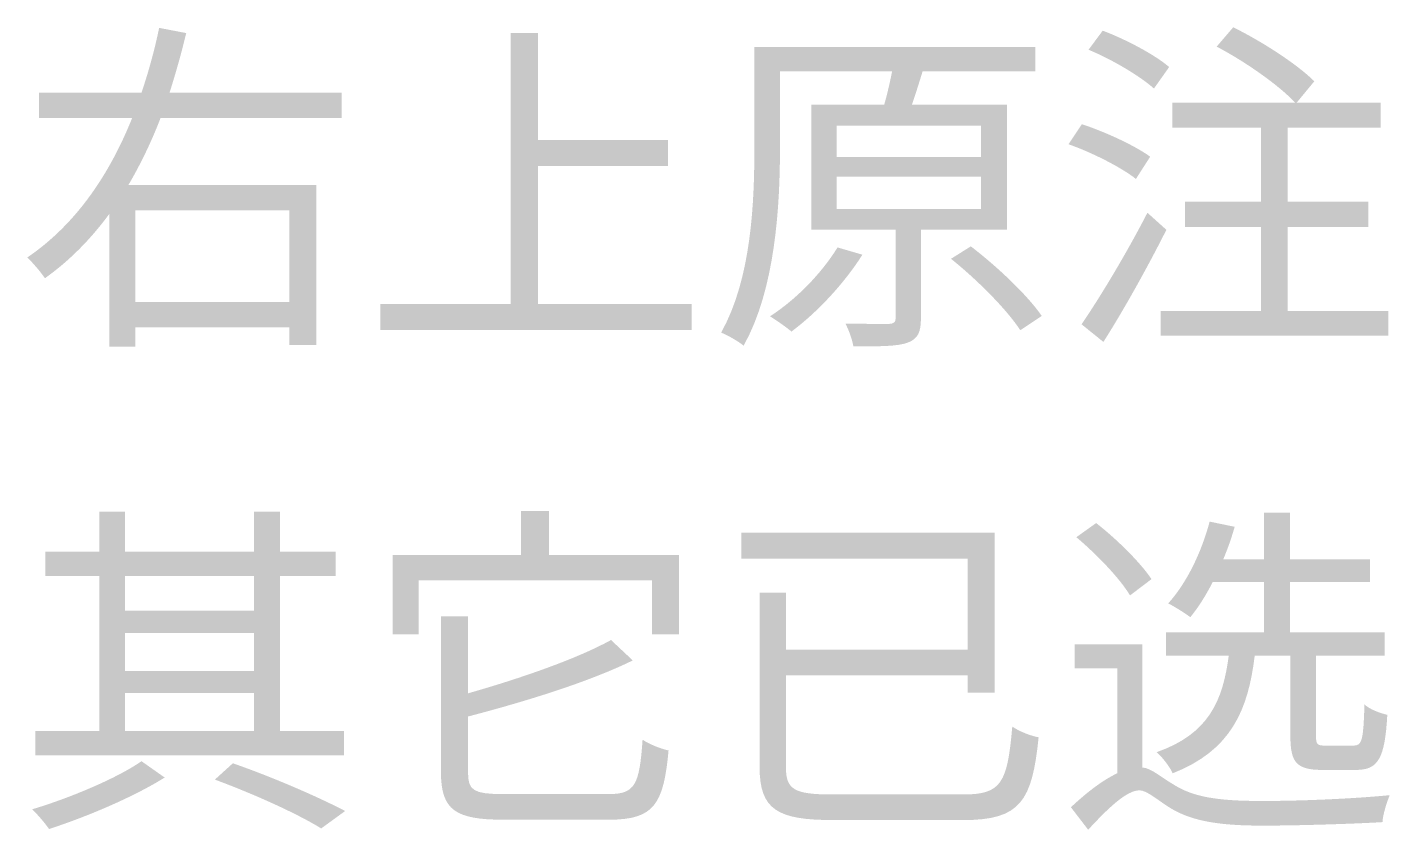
# Model space of a CAD drawing. Header units: millimetres. Extents: x -4600 to 229000, y -4300 to 19460.
# Drawn here: x 18591 to 19718, y 12172 to 12836 of the extents above; entities that cross this region are included whole.
import ezdxf

# ---------------------------------------------------------------- set-up
doc = ezdxf.new("R2010")
doc.units = ezdxf.units.MM
doc.header["$LTSCALE"] = 100
doc.layers.add('A-NOTE', color=7, linetype='Continuous', lineweight=18)

# ---------------------------------------------------------------- blocks, each defined once
blk = doc.blocks.new('A01_SHEET')
at = {"layer": 'A-NOTE'}
h = blk.add_hatch(color=256, dxfattribs=at)
edge = h.paths.add_edge_path()
edge.add_spline(control_points=[(18700.2, 12835.7), (18696.5, 12817.9), (18691.6, 12799.8), (18685.6, 12782.1)], knot_values=[0, 0, 0, 0, 1, 1, 1, 1], degree=3, periodic=0)
edge.add_line((18685.6, 12782.1), (18600.8, 12782.1))
edge.add_line((18600.8, 12782.1), (18600.8, 12761.2))
edge.add_line((18600.8, 12761.2), (18677.9, 12761.2))
edge.add_spline(control_points=[(18677.9, 12761.2), (18659.5, 12715.3), (18632, 12673.5), (18591.1, 12645.7)], knot_values=[0, 0, 0, 0, 1, 1, 1, 1], degree=3, periodic=0)
edge.add_spline(control_points=[(18591.1, 12645.7), (18595.6, 12641.4), (18602.2, 12633.7), (18605.7, 12628.5)], knot_values=[0, 0, 0, 0, 1, 1, 1, 1], degree=3, periodic=0)
edge.add_spline(control_points=[(18605.7, 12628.5), (18626.6, 12643.4), (18644.1, 12661.5), (18659, 12681.8)], knot_values=[0, 0, 0, 0, 1, 1, 1, 1], degree=3, periodic=0)
edge.add_line((18659, 12681.8), (18659, 12571.8))
edge.add_line((18659, 12571.8), (18680.5, 12571.8))
edge.add_line((18680.5, 12571.8), (18680.5, 12587.8))
edge.add_line((18680.5, 12587.8), (18807.9, 12587.8))
edge.add_line((18807.9, 12587.8), (18807.9, 12573.2))
edge.add_line((18807.9, 12573.2), (18830.3, 12573.2))
edge.add_line((18830.3, 12573.2), (18830.3, 12705.6))
edge.add_line((18830.3, 12705.6), (18674.7, 12705.6))
edge.add_spline(control_points=[(18674.7, 12705.6), (18685, 12723.1), (18693.9, 12741.7), (18701.4, 12761.2)], knot_values=[0, 0, 0, 0, 1, 1, 1, 1], degree=3, periodic=0)
edge.add_line((18701.4, 12761.2), (18851.2, 12761.2))
edge.add_line((18851.2, 12761.2), (18851.2, 12782.1))
edge.add_line((18851.2, 12782.1), (18708.8, 12782.1))
edge.add_spline(control_points=[(18708.8, 12782.1), (18714, 12798.4), (18718.6, 12814.7), (18722.6, 12831.4)], knot_values=[0, 0, 0, 0, 1, 1, 1, 1], degree=3, periodic=0)
edge.add_line((18722.6, 12831.4), (18700.2, 12835.7))
h.paths.add_polyline_path([(18680.5, 12608.8), (18680.5, 12684.7), (18807.9, 12684.7), (18807.9, 12608.8), (18680.5, 12608.8)], flags=0)
for points in [[(18991, 12831.4), (18991, 12607.3), (18883.3, 12607.3), (18883.3, 12585.8), (19140.8, 12585.8), (19140.8, 12607.3), (19013.6, 12607.3), (19013.6, 12721.3), (19121.1, 12721.3), (19121.1, 12742.8), (19013.6, 12742.8), (19013.6, 12831.4), (18991, 12831.4)], [(18893.3, 12399.6), (18893.3, 12333.9), (18914.8, 12333.9), (18914.8, 12378.4), (19107.9, 12378.4), (19107.9, 12333.9), (19130.2, 12333.9), (19130.2, 12399.6), (19022.8, 12399.6), (19022.8, 12435.9), (18999.6, 12435.9), (18999.6, 12399.6), (18893.3, 12399.6)]]:
    blk.add_hatch(color=256, dxfattribs=at).paths.add_polyline_path(points)
h = blk.add_hatch(color=256, dxfattribs=at)
edge = h.paths.add_edge_path()
edge.add_spline(control_points=[(19469.2, 12817.6), (19488.6, 12809.6), (19511.9, 12795.8), (19523.3, 12785.5)], knot_values=[0, 0, 0, 0, 1, 1, 1, 1], degree=3, periodic=0)
edge.add_line((19523.3, 12785.5), (19535.9, 12803.3))
edge.add_spline(control_points=[(19535.9, 12803.3), (19523.9, 12813.6), (19500.1, 12826.2), (19480.9, 12833.4)], knot_values=[0, 0, 0, 0, 1, 1, 1, 1], degree=3, periodic=0)
edge.add_line((19480.9, 12833.4), (19469.2, 12817.6))
h = blk.add_hatch(color=256, dxfattribs=at)
edge = h.paths.add_edge_path()
edge.add_line((19538.5, 12773.8), (19538.5, 12753.1))
edge.add_line((19538.5, 12753.1), (19611.8, 12753.1))
edge.add_line((19611.8, 12753.1), (19611.8, 12691.8))
edge.add_line((19611.8, 12691.8), (19549.1, 12691.8))
edge.add_line((19549.1, 12691.8), (19549.1, 12670.9))
edge.add_line((19549.1, 12670.9), (19611.8, 12670.9))
edge.add_line((19611.8, 12670.9), (19611.8, 12601.3))
edge.add_line((19611.8, 12601.3), (19528.8, 12601.3))
edge.add_line((19528.8, 12601.3), (19528.8, 12581))
edge.add_line((19528.8, 12581), (19717.3, 12581))
edge.add_line((19717.3, 12581), (19717.3, 12601.3))
edge.add_line((19717.3, 12601.3), (19633.9, 12601.3))
edge.add_line((19633.9, 12601.3), (19633.9, 12670.9))
edge.add_line((19633.9, 12670.9), (19700.7, 12670.9))
edge.add_line((19700.7, 12670.9), (19700.7, 12691.8))
edge.add_line((19700.7, 12691.8), (19633.9, 12691.8))
edge.add_line((19633.9, 12691.8), (19633.9, 12753.1))
edge.add_line((19633.9, 12753.1), (19711, 12753.1))
edge.add_line((19711, 12753.1), (19711, 12773.8))
edge.add_line((19711, 12773.8), (19641.4, 12773.8))
edge.add_line((19641.4, 12773.8), (19656, 12791.5))
edge.add_spline(control_points=[(19656, 12791.5), (19641.9, 12805.6), (19612.7, 12824.5), (19588.9, 12836.2)], knot_values=[0, 0, 0, 0, 1, 1, 1, 1], degree=3, periodic=0)
edge.add_line((19588.9, 12836.2), (19575.2, 12820.2))
edge.add_spline(control_points=[(19575.2, 12820.2), (19598.7, 12807.9), (19626.5, 12788.4), (19640.2, 12773.8)], knot_values=[0, 0, 0, 0, 1, 1, 1, 1], degree=3, periodic=0)
edge.add_line((19640.2, 12773.8), (19538.5, 12773.8))
h = blk.add_hatch(color=256, dxfattribs=at)
edge = h.paths.add_edge_path()
edge.add_line((19239.7, 12772.1), (19239.7, 12668.6))
edge.add_line((19239.7, 12668.6), (19309.6, 12668.6))
edge.add_line((19309.6, 12668.6), (19309.6, 12595.6))
edge.add_spline(control_points=[(19309.6, 12595.6), (19309.6, 12592.1), (19308.4, 12591), (19304.1, 12590.7)], knot_values=[0, 0, 0, 0, 1, 1, 1, 1], degree=3, periodic=0)
edge.add_spline(control_points=[(19304.1, 12590.7), (19299.8, 12590.7), (19285, 12590.7), (19268, 12591)], knot_values=[0, 0, 0, 0, 1, 1, 1, 1], degree=3, periodic=0)
edge.add_spline(control_points=[(19268, 12591), (19270.9, 12585.5), (19273.8, 12577.5), (19274.6, 12572.1)], knot_values=[0, 0, 0, 0, 1, 1, 1, 1], degree=3, periodic=0)
edge.add_spline(control_points=[(19274.6, 12572.1), (19297, 12572.1), (19311, 12572.1), (19319.6, 12575.2), (19328.2, 12578.4), (19330.5, 12584.1), (19330.5, 12595.3)], knot_values=[0, 0, 0, 0, 1, 1, 1, 2, 2, 2, 2], degree=3, periodic=0)
edge.add_line((19330.5, 12595.3), (19330.5, 12668.6))
edge.add_line((19330.5, 12668.6), (19401.8, 12668.6))
edge.add_line((19401.8, 12668.6), (19401.8, 12772.1))
edge.add_line((19401.8, 12772.1), (19323.1, 12772.1))
edge.add_spline(control_points=[(19323.1, 12772.1), (19325.9, 12780.6), (19329.1, 12790.4), (19331.9, 12799.8)], knot_values=[0, 0, 0, 0, 1, 1, 1, 1], degree=3, periodic=0)
edge.add_line((19331.9, 12799.8), (19425.3, 12799.8))
edge.add_line((19425.3, 12799.8), (19425.3, 12819.9))
edge.add_line((19425.3, 12819.9), (19192.7, 12819.9))
edge.add_line((19192.7, 12819.9), (19192.7, 12736.8))
edge.add_spline(control_points=[(19192.7, 12736.8), (19192.7, 12691.8), (19190.4, 12628.5), (19165.2, 12583.5)], knot_values=[0, 0, 0, 0, 1, 1, 1, 1], degree=3, periodic=0)
edge.add_spline(control_points=[(19165.2, 12583.5), (19170.4, 12581.5), (19179.8, 12576.1), (19183.8, 12572.7)], knot_values=[0, 0, 0, 0, 1, 1, 1, 1], degree=3, periodic=0)
edge.add_spline(control_points=[(19183.8, 12572.7), (19210.2, 12619.6), (19213.9, 12689.3), (19213.9, 12736.8)], knot_values=[0, 0, 0, 0, 1, 1, 1, 1], degree=3, periodic=0)
edge.add_line((19213.9, 12736.8), (19213.9, 12799.8))
edge.add_line((19213.9, 12799.8), (19306.7, 12799.8))
edge.add_spline(control_points=[(19306.7, 12799.8), (19305, 12791.5), (19302.7, 12780.9), (19300.1, 12772.1)], knot_values=[0, 0, 0, 0, 1, 1, 1, 1], degree=3, periodic=0)
edge.add_line((19300.1, 12772.1), (19239.7, 12772.1))
edge = h.paths.add_edge_path(flags=0)
edge.add_spline(control_points=[(19261.5, 12654), (19248.3, 12632.5), (19227.1, 12610.8), (19205.6, 12597)], knot_values=[0, 0, 0, 0, 1, 1, 1, 1], degree=3, periodic=0)
edge.add_spline(control_points=[(19205.6, 12597), (19210.8, 12593.9), (19219.3, 12587.8), (19223.4, 12584.4)], knot_values=[0, 0, 0, 0, 1, 1, 1, 1], degree=3, periodic=0)
edge.add_spline(control_points=[(19223.4, 12584.4), (19244.3, 12599.9), (19266.9, 12623.9), (19282.1, 12648)], knot_values=[0, 0, 0, 0, 1, 1, 1, 1], degree=3, periodic=0)
edge.add_line((19282.1, 12648), (19261.5, 12654))
edge = h.paths.add_edge_path(flags=0)
edge.add_spline(control_points=[(19355.4, 12644.6), (19376.9, 12627.4), (19401.8, 12602.4), (19412.7, 12585.5)], knot_values=[0, 0, 0, 0, 1, 1, 1, 1], degree=3, periodic=0)
edge.add_line((19412.7, 12585.5), (19430.5, 12597.3))
edge.add_spline(control_points=[(19430.5, 12597.3), (19418.7, 12614.5), (19393.5, 12638.3), (19371.8, 12654.9)], knot_values=[0, 0, 0, 0, 1, 1, 1, 1], degree=3, periodic=0)
edge.add_line((19371.8, 12654.9), (19355.4, 12644.6))
h.paths.add_polyline_path([(19260.9, 12712.5), (19380.1, 12712.5), (19380.1, 12685.8), (19260.9, 12685.8), (19260.9, 12712.5)], flags=0)
h.paths.add_polyline_path([(19260.9, 12754.9), (19380.1, 12754.9), (19380.1, 12728.8), (19260.9, 12728.8), (19260.9, 12754.9)], flags=0)
h = blk.add_hatch(color=256, dxfattribs=at)
edge = h.paths.add_edge_path()
edge.add_spline(control_points=[(19452.6, 12739.4), (19472.3, 12732.5), (19496.4, 12720.2), (19508.4, 12710.7)], knot_values=[0, 0, 0, 0, 1, 1, 1, 1], degree=3, periodic=0)
edge.add_line((19508.4, 12710.7), (19520.2, 12729.1))
edge.add_spline(control_points=[(19520.2, 12729.1), (19507.8, 12738.2), (19482.9, 12749.7), (19463.7, 12756)], knot_values=[0, 0, 0, 0, 1, 1, 1, 1], degree=3, periodic=0)
edge.add_line((19463.7, 12756), (19452.6, 12739.4))
h = blk.add_hatch(color=256, dxfattribs=at)
edge = h.paths.add_edge_path()
edge.add_line((19463.4, 12590.4), (19481.5, 12575.8))
edge.add_spline(control_points=[(19481.5, 12575.8), (19498.4, 12602.4), (19518.4, 12638.3), (19533.6, 12668.6)], knot_values=[0, 0, 0, 0, 1, 1, 1, 1], degree=3, periodic=0)
edge.add_line((19533.6, 12668.6), (19517.9, 12682.7))
edge.add_spline(control_points=[(19517.9, 12682.7), (19501.3, 12650.3), (19478.6, 12612.5), (19463.4, 12590.4)], knot_values=[0, 0, 0, 0, 1, 1, 1, 1], degree=3, periodic=0)
h = blk.add_hatch(color=256, dxfattribs=at)
h.paths.add_polyline_path([(18778.7, 12435.4), (18778.7, 12402.1), (18671.9, 12402.1), (18671.9, 12435.4), (18650.7, 12435.4), (18650.7, 12402.1), (18606, 12402.1), (18606, 12382.1), (18650.7, 12382.1), (18650.7, 12253.7), (18597.7, 12253.7), (18597.7, 12233.7), (18853.2, 12233.7), (18853.2, 12253.7), (18800.2, 12253.7), (18800.2, 12382.1), (18846.3, 12382.1), (18846.3, 12402.1), (18800.2, 12402.1), (18800.2, 12435.4), (18778.7, 12435.4)])
h.paths.add_polyline_path([(18671.9, 12253.7), (18671.9, 12285.2), (18778.7, 12285.2), (18778.7, 12253.7), (18671.9, 12253.7)], flags=0)
h.paths.add_polyline_path([(18671.9, 12334.8), (18778.7, 12334.8), (18778.7, 12303.6), (18671.9, 12303.6), (18671.9, 12334.8)], flags=0)
h.paths.add_polyline_path([(18671.9, 12382.1), (18778.7, 12382.1), (18778.7, 12353.4), (18671.9, 12353.4), (18671.9, 12382.1)], flags=0)
h = blk.add_hatch(color=256, dxfattribs=at)
edge = h.paths.add_edge_path()
edge.add_spline(control_points=[(19569.4, 12427.1), (19562.6, 12401.6), (19550.5, 12376.4), (19535.1, 12359.4)], knot_values=[0, 0, 0, 0, 1, 1, 1, 1], degree=3, periodic=0)
edge.add_spline(control_points=[(19535.1, 12359.4), (19540.2, 12356.9), (19549.4, 12351.1), (19553.4, 12348)], knot_values=[0, 0, 0, 0, 1, 1, 1, 1], degree=3, periodic=0)
edge.add_spline(control_points=[(19553.4, 12348), (19560, 12356), (19566.3, 12366), (19572, 12377.2)], knot_values=[0, 0, 0, 0, 1, 1, 1, 1], degree=3, periodic=0)
edge.add_line((19572, 12377.2), (19614.4, 12377.2))
edge.add_line((19614.4, 12377.2), (19614.4, 12335.4))
edge.add_line((19614.4, 12335.4), (19533.3, 12335.4))
edge.add_line((19533.3, 12335.4), (19533.3, 12316.2))
edge.add_line((19533.3, 12316.2), (19585.2, 12316.2))
edge.add_spline(control_points=[(19585.2, 12316.2), (19580.3, 12278.7), (19568.6, 12251.4), (19525.6, 12236.3)], knot_values=[0, 0, 0, 0, 1, 1, 1, 1], degree=3, periodic=0)
edge.add_spline(control_points=[(19525.6, 12236.3), (19530.2, 12232.2), (19536.5, 12224.2), (19538.8, 12218.8)], knot_values=[0, 0, 0, 0, 1, 1, 1, 1], degree=3, periodic=0)
edge.add_spline(control_points=[(19538.8, 12218.8), (19586.9, 12237.7), (19601.2, 12270.6), (19606.7, 12316.2)], knot_values=[0, 0, 0, 0, 1, 1, 1, 1], degree=3, periodic=0)
edge.add_line((19606.7, 12316.2), (19636.2, 12316.2))
edge.add_line((19636.2, 12316.2), (19636.2, 12249.7))
edge.add_spline(control_points=[(19636.2, 12249.7), (19636.2, 12227.9), (19641.1, 12221.6), (19662.6, 12221.6), (19666.8, 12221.6), (19686.3, 12221.6), (19690.6, 12221.6), (19708.7, 12221.6), (19714.4, 12230.8), (19716.4, 12267.2)], knot_values=[0, 0, 0, 0, 1, 1, 1, 2, 2, 2, 3, 3, 3, 3], degree=3, periodic=0)
edge.add_spline(control_points=[(19716.4, 12267.2), (19710.4, 12268.6), (19701.5, 12271.8), (19697.5, 12275.8)], knot_values=[0, 0, 0, 0, 1, 1, 1, 1], degree=3, periodic=0)
edge.add_spline(control_points=[(19697.5, 12275.8), (19696.6, 12245.7), (19695.5, 12241.7), (19688.3, 12241.7), (19684.3, 12241.7), (19668.6, 12241.7), (19665.7, 12241.7), (19658.3, 12241.7), (19657.4, 12242.6), (19657.4, 12249.7)], knot_values=[0, 0, 0, 0, 1, 1, 1, 2, 2, 2, 3, 3, 3, 3], degree=3, periodic=0)
edge.add_line((19657.4, 12249.7), (19657.4, 12316.2))
edge.add_line((19657.4, 12316.2), (19714.1, 12316.2))
edge.add_line((19714.1, 12316.2), (19714.1, 12335.4))
edge.add_line((19714.1, 12335.4), (19635.9, 12335.4))
edge.add_line((19635.9, 12335.4), (19635.9, 12377.2))
edge.add_line((19635.9, 12377.2), (19702.1, 12377.2))
edge.add_line((19702.1, 12377.2), (19702.1, 12395.8))
edge.add_line((19702.1, 12395.8), (19635.9, 12395.8))
edge.add_line((19635.9, 12395.8), (19635.9, 12434.5))
edge.add_line((19635.9, 12434.5), (19614.4, 12434.5))
edge.add_line((19614.4, 12434.5), (19614.4, 12395.8))
edge.add_line((19614.4, 12395.8), (19580.6, 12395.8))
edge.add_spline(control_points=[(19580.6, 12395.8), (19584.3, 12404.4), (19587.5, 12413.6), (19590.1, 12422.8)], knot_values=[0, 0, 0, 0, 1, 1, 1, 1], degree=3, periodic=0)
edge.add_line((19590.1, 12422.8), (19569.4, 12427.1))
edge = h.paths.add_edge_path(flags=0)
edge.add_line((19513.6, 12325.6), (19457.7, 12325.6))
edge.add_line((19457.7, 12325.6), (19457.7, 12305.6))
edge.add_line((19457.7, 12305.6), (19492.9, 12305.6))
edge.add_line((19492.9, 12305.6), (19492.9, 12218.8))
edge.add_spline(control_points=[(19492.9, 12218.8), (19480.6, 12213), (19467.4, 12202.7), (19454.6, 12190.7)], knot_values=[0, 0, 0, 0, 1, 1, 1, 1], degree=3, periodic=0)
edge.add_line((19454.6, 12190.7), (19468.9, 12172.1))
edge.add_spline(control_points=[(19468.9, 12172.1), (19485.2, 12189.8), (19500.7, 12204.7), (19511.3, 12204.7), (19517.6, 12204.7), (19526.5, 12196.4), (19537.6, 12189.6)], knot_values=[0, 0, 0, 0, 1, 1, 1, 2, 2, 2, 2], degree=3, periodic=0)
edge.add_spline(control_points=[(19537.6, 12189.6), (19556.5, 12178.4), (19580.3, 12175.5), (19613.6, 12175.5), (19641.6, 12175.5), (19690.1, 12177), (19712.4, 12178.4)], knot_values=[0, 0, 0, 0, 1, 1, 1, 2, 2, 2, 2], degree=3, periodic=0)
edge.add_spline(control_points=[(19712.4, 12178.4), (19712.7, 12184.7), (19716.1, 12195.3), (19718.4, 12200.7)], knot_values=[0, 0, 0, 0, 1, 1, 1, 1], degree=3, periodic=0)
edge.add_spline(control_points=[(19718.4, 12200.7), (19690.1, 12197.9), (19646.5, 12195.9), (19613.8, 12195.9), (19583.5, 12195.9), (19559.4, 12197.6), (19541.7, 12208.2), (19527.9, 12216.2), (19521.3, 12223.1), (19513.6, 12223.6)], knot_values=[0, 0, 0, 0, 1, 1, 1, 2, 2, 2, 3, 3, 3, 3], degree=3, periodic=0)
edge.add_line((19513.6, 12223.6), (19513.6, 12325.6))
h = blk.add_hatch(color=256, dxfattribs=at)
edge = h.paths.add_edge_path()
edge.add_spline(control_points=[(19459.1, 12414.2), (19475.8, 12400.1), (19495.2, 12380.1), (19503.5, 12366)], knot_values=[0, 0, 0, 0, 1, 1, 1, 1], degree=3, periodic=0)
edge.add_line((19503.5, 12366), (19521.3, 12379.5))
edge.add_spline(control_points=[(19521.3, 12379.5), (19512.1, 12393.3), (19492.4, 12412.7), (19475.5, 12425.9)], knot_values=[0, 0, 0, 0, 1, 1, 1, 1], degree=3, periodic=0)
edge.add_line((19475.5, 12425.9), (19459.1, 12414.2))
h = blk.add_hatch(color=256, dxfattribs=at)
edge = h.paths.add_edge_path()
edge.add_line((19181.8, 12417.9), (19181.8, 12396.4))
edge.add_line((19181.8, 12396.4), (19369.2, 12396.4))
edge.add_line((19369.2, 12396.4), (19369.2, 12321.1))
edge.add_line((19369.2, 12321.1), (19218.8, 12321.1))
edge.add_line((19218.8, 12321.1), (19218.8, 12368.3))
edge.add_line((19218.8, 12368.3), (19197, 12368.3))
edge.add_line((19197, 12368.3), (19197, 12224.2))
edge.add_spline(control_points=[(19197, 12224.2), (19197, 12188.7), (19211.6, 12180.1), (19258, 12180.1), (19268.9, 12180.1), (19354.3, 12180.1), (19365.7, 12180.1), (19413, 12180.1), (19422.5, 12195.9), (19427.9, 12248.6)], knot_values=[0, 0, 0, 0, 1, 1, 1, 2, 2, 2, 3, 3, 3, 3], degree=3, periodic=0)
edge.add_spline(control_points=[(19427.9, 12248.6), (19421.6, 12249.7), (19411.9, 12253.4), (19406.1, 12257.5)], knot_values=[0, 0, 0, 0, 1, 1, 1, 1], degree=3, periodic=0)
edge.add_spline(control_points=[(19406.1, 12257.5), (19402.1, 12211.3), (19397.3, 12201.3), (19366, 12201.3), (19346.5, 12201.3), (19272.1, 12201.3), (19256.9, 12201.3), (19225.4, 12201.3), (19218.8, 12205.6), (19218.8, 12223.9)], knot_values=[0, 0, 0, 0, 1, 1, 1, 2, 2, 2, 3, 3, 3, 3], degree=3, periodic=0)
edge.add_line((19218.8, 12223.9), (19218.8, 12299.9))
edge.add_line((19218.8, 12299.9), (19369.2, 12299.9))
edge.add_line((19369.2, 12299.9), (19369.2, 12285.5))
edge.add_line((19369.2, 12285.5), (19391.5, 12285.5))
edge.add_line((19391.5, 12285.5), (19391.5, 12417.9))
edge.add_line((19391.5, 12417.9), (19181.8, 12417.9))
h = blk.add_hatch(color=256, dxfattribs=at)
edge = h.paths.add_edge_path()
edge.add_line((18933.4, 12348.8), (18933.4, 12219.4))
edge.add_spline(control_points=[(18933.4, 12219.4), (18933.4, 12188.4), (18945.5, 12180.4), (18985, 12180.4), (18993.9, 12180.4), (19063.2, 12180.4), (19072.4, 12180.4), (19109.6, 12180.4), (19117.6, 12193), (19121.7, 12237.7)], knot_values=[0, 0, 0, 0, 1, 1, 1, 2, 2, 2, 3, 3, 3, 3], degree=3, periodic=0)
edge.add_spline(control_points=[(19121.7, 12237.7), (19115.1, 12239.1), (19105.9, 12242.8), (19100.2, 12246.6)], knot_values=[0, 0, 0, 0, 1, 1, 1, 1], degree=3, periodic=0)
edge.add_spline(control_points=[(19100.2, 12246.6), (19097.6, 12209), (19093.9, 12201.6), (19072.1, 12201.6), (19056.6, 12201.6), (18997, 12201.6), (18985, 12201.6), (18960.4, 12201.6), (18955.8, 12204.7), (18955.8, 12219.1)], knot_values=[0, 0, 0, 0, 1, 1, 1, 2, 2, 2, 3, 3, 3, 3], degree=3, periodic=0)
edge.add_line((18955.8, 12219.1), (18955.8, 12265.8))
edge.add_spline(control_points=[(18955.8, 12265.8), (19003.9, 12278.4), (19055.8, 12294.4), (19092.1, 12312.2)], knot_values=[0, 0, 0, 0, 1, 1, 1, 1], degree=3, periodic=0)
edge.add_line((19092.1, 12312.2), (19074.1, 12329.1))
edge.add_spline(control_points=[(19074.1, 12329.1), (19046.6, 12313.9), (19000.2, 12297.6), (18955.8, 12285)], knot_values=[0, 0, 0, 0, 1, 1, 1, 1], degree=3, periodic=0)
edge.add_line((18955.8, 12285), (18955.8, 12348.8))
edge.add_line((18955.8, 12348.8), (18933.4, 12348.8))
h = blk.add_hatch(color=256, dxfattribs=at)
edge = h.paths.add_edge_path()
edge.add_spline(control_points=[(18685.6, 12228.8), (18665.6, 12214.8), (18626, 12198.2), (18595.1, 12189)], knot_values=[0, 0, 0, 0, 1, 1, 1, 1], degree=3, periodic=0)
edge.add_spline(control_points=[(18595.1, 12189), (18599.7, 12184.7), (18606, 12177.2), (18609.1, 12172.7)], knot_values=[0, 0, 0, 0, 1, 1, 1, 1], degree=3, periodic=0)
edge.add_spline(control_points=[(18609.1, 12172.7), (18640.1, 12182.7), (18679.3, 12199.3), (18704.8, 12215.3)], knot_values=[0, 0, 0, 0, 1, 1, 1, 1], degree=3, periodic=0)
edge.add_line((18704.8, 12215.3), (18685.6, 12228.8))
h = blk.add_hatch(color=256, dxfattribs=at)
edge = h.paths.add_edge_path()
edge.add_spline(control_points=[(18746.3, 12213.6), (18780.2, 12201), (18814.2, 12185.5), (18834.3, 12173.2)], knot_values=[0, 0, 0, 0, 1, 1, 1, 1], degree=3, periodic=0)
edge.add_line((18834.3, 12173.2), (18854.1, 12187.6))
edge.add_spline(control_points=[(18854.1, 12187.6), (18831.7, 12199.3), (18795, 12215.3), (18761.2, 12227.1)], knot_values=[0, 0, 0, 0, 1, 1, 1, 1], degree=3, periodic=0)
edge.add_line((18761.2, 12227.1), (18746.3, 12213.6))

msp = doc.modelspace()

# ---------------------------------------------------------------- block references
msp.add_blockref('A01_SHEET', (0, 0))

doc.saveas('drawing.dxf')
